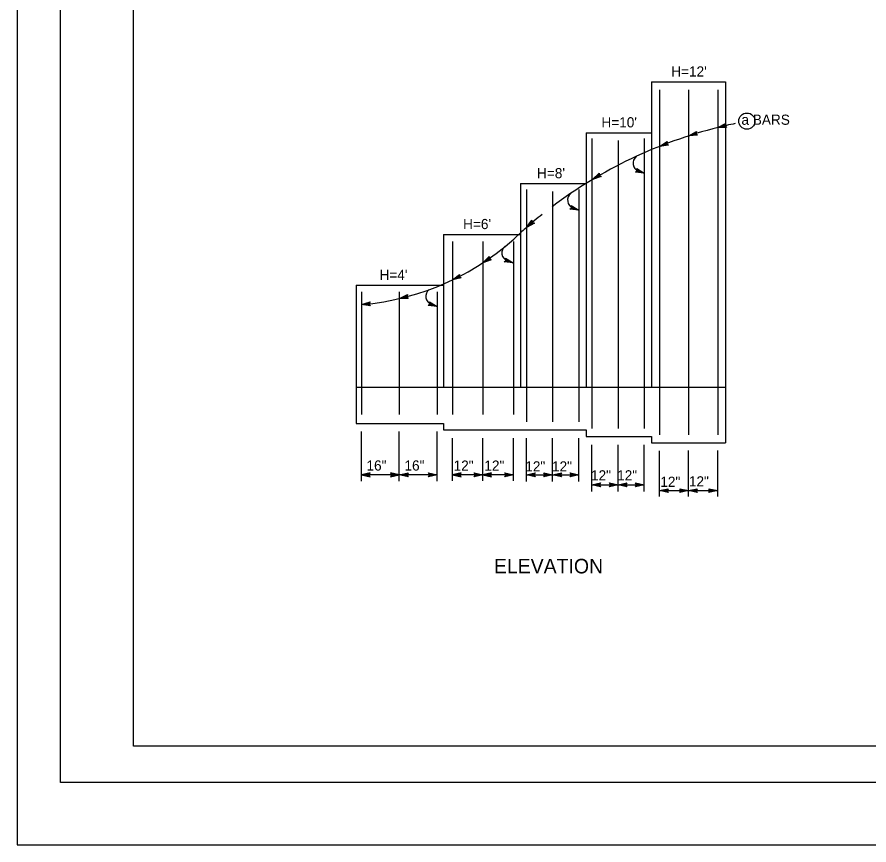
# Model space of a CAD drawing. Extents: x -894 to 866, y -472 to 714.
# Drawn here: x -894 to -308, y -472 to 97 of the extents above; entities that cross this region are included whole.
import ezdxf

# ---------------------------------------------------------------- set-up
doc = ezdxf.new("R2010")
doc.units = 0
for name, color, linetype in [('border_PLOTTING-ELEMENTS', 7, 'Continuous'), ('border_rw_22x34_Cut_Lines', 7, 'Continuous'), ('border_SHEET', 7, 'Continuous'), ('str_Concrete-A', 7, 'Continuous'), ('str_Reinforcement-A', 7, 'Continuous'), ('str_Text-A', 7, 'Continuous')]:
    doc.layers.add(name, color=color, linetype=linetype)

msp = doc.modelspace()

# ---------------------------------------------------------------- linework, layer by layer
at = {"layer": 'border_PLOTTING-ELEMENTS'}
for points in [[(-894.04, -472.44), (865.96, -472.44), (865.96, 713.56), (-894.04, 713.56)], [(-864.04, 670.56), (835.96, 670.56), (835.96, -429.44), (-864.04, -429.44)]]:
    msp.add_lwpolyline(points, close=True, dxfattribs=at)
at = {"layer": 'border_rw_22x34_Cut_Lines'}
msp.add_lwpolyline([(-864.04, 670.56), (835.96, 670.56), (835.96, -429.44), (-864.04, -429.44)], close=True, dxfattribs=at)
at = {"layer": 'border_SHEET'}
for p, q in [((-814.04, -404.44), (-814.04, 645.56)), ((810.96, -404.44), (-814.04, -404.44))]:
    msp.add_line(p, q, dxfattribs=at)
at = {"layer": 'str_Concrete-A'}
for p, q in [((-457.69, 52.64), (-457.69, -157.48)), ((-457.69, 52.64), (-406.69, 52.64)), ((-406.69, 52.64), (-406.69, -195.85)), ((-502.69, 17.64), (-502.69, -157.48)), ((-502.69, 17.64), (-457.69, 17.64)), ((-547.69, -17.36), (-502.69, -17.36)), ((-547.69, -17.36), (-547.69, -157.48)), ((-600.69, -52.36), (-547.69, -52.36)), ((-600.69, -52.36), (-600.69, -157.48)), ((-660.69, -87.36), (-600.69, -87.36)), ((-660.69, -87.36), (-660.69, -182.35)), ((-660.69, -157.48), (-407.13, -157.48)), ((-660.69, -182.35), (-600.69, -182.35)), ((-600.69, -182.35), (-600.69, -186.85)), ((-600.69, -186.85), (-502.69, -186.85)), ((-502.69, -186.85), (-502.69, -191.35)), ((-502.69, -191.35), (-457.69, -191.35)), ((-457.69, -191.35), (-457.69, -195.85)), ((-457.69, -195.85), (-406.69, -195.85))]:
    msp.add_line(p, q, dxfattribs=at)
at = {"layer": 'str_Reinforcement-A'}
for p, q in [((-452.13, 47.22), (-452.13, -190.28)), ((-432.13, 47.22), (-432.13, -20.93)), ((-412.13, 47.22), (-412.13, -190.28)), ((-498.63, 13.58), (-498.63, -185.78)), ((-480.63, 12.23), (-480.63, -185.78)), ((-462.63, 13.58), (-462.63, -185.78)), ((-543.63, -21.42), (-543.63, -181.37)), ((-525.63, -22.77), (-525.63, -181.37)), ((-507.63, -21.42), (-507.63, -181.37)), ((-432.13, -20.93), (-432.13, -190.28)), ((-594.63, -57.32), (-594.63, -176.33)), ((-573.63, -57.32), (-573.63, -176.33)), ((-552.63, -57.32), (-552.63, -176.33)), ((-657.13, -91.95), (-657.13, -176.33)), ((-631.13, -91.95), (-631.13, -176.33)), ((-605.13, -91.95), (-605.13, -176.33))]:
    msp.add_line(p, q, dxfattribs=at)
at = {"layer": 'str_Text-A'}
for p, q in [((-412.13, 21.14), (-406.64, 23.9)), ((-410.78, 21.49), (-406.78, 23.49)), ((-406.64, 23.9), (-407.09, 22.41)), ((-406.64, 23.9), (-406.64, 23.9)), ((-432.08, 15.47), (-426.74, 18.52)), ((-430.75, 15.89), (-426.86, 18.11)), ((-429.44, 16.29), (-426.93, 17.72)), ((-426.74, 18.52), (-427.11, 17.01)), ((-426.74, 18.52), (-426.74, 18.52)), ((-405.99, 21.31), (-412.13, 21.14)), ((-412.13, 21.14), (-412.13, 21.14)), ((-406.28, 21.6), (-410.79, 21.48)), ((-409.45, 21.82), (-406.87, 23.11)), ((-406.6, 21.89), (-409.45, 21.82)), ((-408.11, 22.15), (-407.01, 22.71)), ((-406.85, 22.19), (-408.11, 22.15)), ((-407.09, 22.41), (-405.99, 21.31)), ((-405.99, 21.31), (-405.99, 21.31)), ((-425.95, 15.97), (-432.08, 15.47)), ((-432.08, 15.47), (-432.08, 15.47)), ((-426.26, 16.25), (-430.76, 15.88)), ((-426.59, 16.52), (-429.44, 16.29)), ((-428.12, 16.7), (-427.04, 17.31)), ((-426.87, 16.8), (-428.12, 16.7)), ((-427.11, 17.01), (-425.95, 15.97)), ((-425.95, 15.97), (-425.95, 15.97)), ((-452.06, 8.22), (-446.91, 11.58)), ((-445.97, 9.09), (-452.06, 8.22)), ((-452.06, 8.22), (-452.06, 8.22)), ((-450.76, 8.72), (-447, 11.16)), ((-446.3, 9.34), (-450.76, 8.71)), ((-449.47, 9.2), (-447.05, 10.78)), ((-446.64, 9.6), (-449.47, 9.2)), ((-448.18, 9.68), (-447.14, 10.36)), ((-446.93, 9.86), (-448.18, 9.68)), ((-446.91, 11.58), (-447.19, 10.06)), ((-447.19, 10.06), (-445.97, 9.09)), ((-446.91, 11.58), (-446.91, 11.58)), ((-445.97, 9.09), (-445.97, 9.09)), ((-498.2, -14.5), (-493.71, -10.29)), ((-497, -13.79), (-493.73, -10.72)), ((-495.82, -13.09), (-493.71, -11.11)), ((-494.63, -12.39), (-493.73, -11.54)), ((-493.71, -10.29), (-493.72, -11.85)), ((-493.71, -10.29), (-493.71, -10.29)), ((-468.73, -9.53), (-467.52, -8.55)), ((-462.63, -10.31), (-468.73, -9.53)), ((-468.73, -9.53), (-468.73, -9.53)), ((-463.94, -9.84), (-468.38, -9.27)), ((-465.23, -9.37), (-468.1, -9)), ((-467.52, -8.55), (-467.82, -7.01)), ((-467.82, -7.01), (-467.82, -7.01)), ((-467.82, -7.01), (-462.63, -10.31)), ((-466.53, -8.9), (-467.76, -8.74)), ((-467.74, -7.42), (-463.93, -9.84)), ((-467.64, -7.84), (-465.23, -9.37)), ((-467.59, -8.23), (-466.53, -8.9)), ((-466.57, -8.89), (-462.63, -10.31)), ((-462.63, -10.31), (-462.63, -10.31)), ((-492.35, -12.59), (-498.2, -14.5)), ((-498.2, -14.5), (-498.2, -14.5)), ((-492.72, -12.4), (-497.01, -13.8)), ((-493.1, -12.21), (-495.82, -13.09)), ((-493.43, -12), (-494.63, -12.39)), ((-493.72, -11.85), (-492.35, -12.59)), ((-492.35, -12.59), (-492.35, -12.59)), ((-513.71, -34.93), (-512.5, -33.95)), ((-507.61, -35.71), (-513.71, -34.93)), ((-513.71, -34.93), (-513.71, -34.93)), ((-508.92, -35.24), (-513.37, -34.67)), ((-510.21, -34.77), (-513.08, -34.4)), ((-512.5, -33.95), (-512.8, -32.42)), ((-512.8, -32.42), (-512.8, -32.42)), ((-512.8, -32.42), (-507.61, -35.71)), ((-511.51, -34.3), (-512.74, -34.14)), ((-512.72, -32.82), (-508.91, -35.24)), ((-512.62, -33.24), (-510.21, -34.77)), ((-512.57, -33.63), (-511.51, -34.3)), ((-511.55, -34.29), (-507.61, -35.71)), ((-507.61, -35.71), (-507.61, -35.71)), ((-543.63, -47.54), (-539.98, -42.6)), ((-538.22, -44.61), (-543.63, -47.54)), ((-538.62, -44.49), (-542.59, -46.64)), ((-542.58, -46.62), (-539.92, -43.02)), ((-541.54, -45.73), (-539.82, -43.4)), ((-539.03, -44.37), (-541.54, -45.73)), ((-540.5, -44.82), (-539.77, -43.83)), ((-539.39, -44.22), (-540.5, -44.82)), ((-539.98, -42.6), (-539.98, -42.6)), ((-539.98, -42.6), (-539.71, -44.13)), ((-539.71, -44.13), (-538.22, -44.61)), ((-538.22, -44.61), (-538.22, -44.61)), ((-543.63, -47.54), (-543.63, -47.54)), ((-573.59, -71.83), (-569.26, -67.47)), ((-567.82, -69.72), (-573.59, -71.83)), ((-568.19, -69.54), (-572.43, -71.09)), ((-572.42, -71.08), (-569.26, -67.9)), ((-571.27, -70.34), (-569.22, -68.29)), ((-568.58, -69.36), (-571.27, -70.34)), ((-570.1, -69.6), (-569.23, -68.72)), ((-568.92, -69.17), (-570.1, -69.6)), ((-569.26, -67.47), (-569.26, -67.47)), ((-569.26, -67.47), (-569.21, -69.02)), ((-569.21, -69.02), (-567.82, -69.72)), ((-567.82, -69.72), (-567.82, -69.72)), ((-558.89, -71.2), (-557.69, -70.22)), ((-557.69, -70.22), (-557.98, -68.69)), ((-557.98, -68.69), (-557.98, -68.69)), ((-557.98, -68.69), (-552.79, -71.98)), ((-557.9, -69.09), (-554.09, -71.51)), ((-557.8, -69.51), (-555.39, -71.04)), ((-557.75, -69.9), (-556.69, -70.57)), ((-573.59, -71.83), (-573.59, -71.83)), ((-552.79, -71.98), (-558.89, -71.2)), ((-558.89, -71.2), (-558.89, -71.2)), ((-554.1, -71.51), (-558.55, -70.94)), ((-555.39, -71.04), (-558.26, -70.67)), ((-556.69, -70.57), (-557.92, -70.41)), ((-556.73, -70.56), (-552.79, -71.98)), ((-552.79, -71.98), (-552.79, -71.98)), ((-594.6, -83.64), (-589.77, -79.85)), ((-588.96, -82.03), (-593.36, -83.05)), ((-593.35, -83.04), (-589.82, -80.27)), ((-592.11, -82.45), (-589.83, -80.66)), ((-589.33, -81.8), (-592.11, -82.45)), ((-590.86, -81.85), (-589.89, -81.09)), ((-589.64, -81.57), (-590.86, -81.85)), ((-589.77, -79.85), (-589.91, -81.39)), ((-589.91, -81.39), (-588.61, -82.25)), ((-589.77, -79.85), (-589.77, -79.85)), ((-588.61, -82.25), (-594.6, -83.64)), ((-594.6, -83.64), (-594.6, -83.64)), ((-588.61, -82.25), (-588.61, -82.25)), ((-657.13, -100.62), (-651.26, -98.81)), ((-655.75, -100.5), (-651.47, -99.19)), ((-654.38, -100.4), (-651.62, -99.55)), ((-651.26, -98.81), (-651.95, -100.2)), ((-651.26, -98.81), (-651.26, -98.81)), ((-631.05, -96.48), (-625.54, -93.77)), ((-624.91, -96.36), (-631.05, -96.48)), ((-631.05, -96.48), (-631.05, -96.48)), ((-625.2, -96.07), (-629.71, -96.15)), ((-629.7, -96.15), (-625.68, -94.17)), ((-628.37, -95.83), (-625.77, -94.55)), ((-625.51, -95.78), (-628.37, -95.83)), ((-627.03, -95.5), (-625.91, -94.96)), ((-625.77, -95.48), (-627.03, -95.5)), ((-625.54, -93.77), (-626, -95.25)), ((-626, -95.25), (-624.91, -96.36)), ((-625.54, -93.77), (-625.54, -93.77)), ((-624.91, -96.36), (-624.91, -96.36)), ((-610.02, -100.18), (-610.32, -98.65)), ((-610.32, -98.65), (-610.32, -98.65)), ((-610.32, -98.65), (-605.13, -101.94)), ((-610.24, -99.06), (-606.43, -101.47)), ((-610.14, -99.47), (-607.73, -101)), ((-651.05, -101.47), (-657.13, -100.62)), ((-657.13, -100.62), (-657.13, -100.62)), ((-651.29, -101.13), (-655.76, -100.51)), ((-651.55, -100.79), (-654.38, -100.4)), ((-653, -100.29), (-651.82, -99.92)), ((-651.76, -100.46), (-653, -100.29)), ((-651.95, -100.2), (-651.05, -101.47)), ((-651.05, -101.47), (-651.05, -101.47)), ((-611.23, -101.16), (-610.02, -100.18)), ((-605.13, -101.94), (-611.23, -101.16)), ((-611.23, -101.16), (-611.23, -101.16)), ((-606.44, -101.47), (-610.88, -100.9)), ((-607.73, -101), (-610.6, -100.64)), ((-609.03, -100.53), (-610.26, -100.38)), ((-610.09, -99.86), (-609.03, -100.53)), ((-609.07, -100.52), (-605.13, -101.94)), ((-605.13, -101.94), (-605.13, -101.94)), ((-657.13, -222.1), (-657.13, -187.95)), ((-631.13, -222.23), (-631.13, -187.95)), ((-605.13, -222.1), (-605.13, -187.95)), ((-594.63, -221.8), (-594.63, -192.64)), ((-573.63, -221.8), (-573.63, -192.64)), ((-552.63, -221.8), (-552.63, -192.64)), ((-543.63, -222.45), (-543.63, -192.64)), ((-525.63, -222.4), (-525.63, -192.64)), ((-507.63, -222.4), (-507.63, -192.64)), ((-507.63, -209.76), (-507.63, -192.64)), ((-498.63, -229.29), (-498.63, -197.05)), ((-480.63, -229.23), (-480.63, -197.05)), ((-462.63, -229.23), (-462.63, -197.05)), ((-462.63, -214.16), (-462.63, -197.05)), ((-452.13, -232.61), (-452.13, -201.24)), ((-432.13, -232.61), (-432.13, -201.05)), ((-412.13, -232.61), (-412.13, -201.05)), ((-651.13, -216.46), (-657.13, -217.8)), ((-651.93, -217.8), (-651.13, -216.46)), ((-651.13, -216.46), (-651.13, -216.46)), ((-631.13, -217.8), (-637.13, -216.47)), ((-637.13, -216.47), (-637.13, -216.47)), ((-637.13, -216.47), (-636.33, -217.8)), ((-631.13, -217.8), (-625.13, -216.47)), ((-625.13, -216.47), (-625.93, -217.8)), ((-625.13, -216.47), (-625.13, -216.47)), ((-610.33, -217.8), (-611.13, -216.46)), ((-611.13, -216.46), (-611.13, -216.46)), ((-611.13, -216.46), (-605.13, -217.8)), ((-588.63, -216.46), (-594.63, -217.8)), ((-589.43, -217.8), (-588.63, -216.46)), ((-588.63, -216.46), (-588.63, -216.46)), ((-578.83, -217.8), (-579.63, -216.46)), ((-579.63, -216.46), (-579.63, -216.46)), ((-579.63, -216.46), (-573.63, -217.8)), ((-567.63, -216.46), (-573.63, -217.8)), ((-568.43, -217.8), (-567.63, -216.46)), ((-567.63, -216.46), (-567.63, -216.46)), ((-557.83, -217.8), (-558.63, -216.46)), ((-558.63, -216.46), (-558.63, -216.46)), ((-558.63, -216.46), (-552.63, -217.8)), ((-543.63, -217.8), (-537.63, -216.47)), ((-537.63, -216.47), (-538.43, -217.8)), ((-537.63, -216.47), (-537.63, -216.47)), ((-530.83, -217.8), (-531.63, -216.46)), ((-531.63, -216.46), (-531.63, -216.46)), ((-531.63, -216.46), (-525.63, -217.8)), ((-525.63, -217.8), (-519.63, -216.47)), ((-519.63, -216.47), (-520.43, -217.8)), ((-519.63, -216.47), (-519.63, -216.47)), ((-512.83, -217.8), (-513.63, -216.46)), ((-513.63, -216.46), (-513.63, -216.46)), ((-513.63, -216.46), (-507.63, -217.8)), ((-657.13, -217.8), (-657.13, -217.8)), ((-657.13, -217.8), (-651.13, -219.13)), ((-605.13, -217.8), (-657.13, -217.8)), ((-651.35, -216.81), (-655.75, -217.8)), ((-655.74, -217.8), (-651.36, -218.77)), ((-651.58, -217.17), (-654.37, -217.8)), ((-654.37, -217.8), (-651.54, -218.42)), ((-651.76, -217.52), (-652.99, -217.79)), ((-652.99, -217.79), (-651.78, -218.06)), ((-651.13, -219.13), (-651.93, -217.8)), ((-651.13, -219.13), (-651.13, -219.13)), ((-636.33, -217.8), (-637.13, -219.14)), ((-637.13, -219.14), (-631.13, -217.8)), ((-637.13, -219.14), (-637.13, -219.14)), ((-636.91, -218.78), (-632.51, -217.8)), ((-632.52, -217.79), (-636.89, -216.83)), ((-633.89, -217.8), (-636.72, -217.17)), ((-636.68, -218.42), (-633.89, -217.8)), ((-636.5, -218.08), (-635.27, -217.8)), ((-635.27, -217.8), (-636.48, -217.53)), ((-631.13, -217.8), (-631.13, -217.8)), ((-625.13, -219.14), (-631.13, -217.8)), ((-631.13, -217.8), (-631.13, -217.8)), ((-625.35, -218.78), (-629.75, -217.8)), ((-629.74, -217.79), (-625.37, -216.83)), ((-628.37, -217.8), (-625.54, -217.17)), ((-625.58, -218.42), (-628.37, -217.8)), ((-626.99, -217.8), (-625.78, -217.53)), ((-625.76, -218.08), (-626.99, -217.8)), ((-625.93, -217.8), (-625.13, -219.14)), ((-625.13, -219.14), (-625.13, -219.14)), ((-605.13, -217.8), (-611.13, -219.13)), ((-611.13, -219.13), (-610.33, -217.8)), ((-611.13, -219.13), (-611.13, -219.13)), ((-610.91, -216.81), (-606.51, -217.8)), ((-606.52, -217.8), (-610.9, -218.77)), ((-607.89, -217.8), (-610.72, -218.42)), ((-610.68, -217.17), (-607.89, -217.8)), ((-610.5, -217.52), (-609.27, -217.79)), ((-609.27, -217.79), (-610.48, -218.06)), ((-605.13, -217.8), (-605.13, -217.8)), ((-552.63, -217.8), (-594.63, -217.8)), ((-594.63, -217.8), (-594.63, -217.8)), ((-594.63, -217.8), (-588.63, -219.13)), ((-588.85, -216.81), (-593.25, -217.8)), ((-593.24, -217.8), (-588.87, -218.77)), ((-589.08, -217.17), (-591.87, -217.8)), ((-591.87, -217.8), (-589.04, -218.42)), ((-589.26, -217.52), (-590.49, -217.79)), ((-590.49, -217.79), (-589.28, -218.06)), ((-588.63, -219.13), (-589.43, -217.8)), ((-588.63, -219.13), (-588.63, -219.13)), ((-573.63, -217.8), (-579.63, -219.13)), ((-579.63, -219.13), (-578.83, -217.8)), ((-579.63, -219.13), (-579.63, -219.13)), ((-579.41, -216.81), (-575.01, -217.8)), ((-575.02, -217.8), (-579.4, -218.77)), ((-576.39, -217.8), (-579.22, -218.42)), ((-579.18, -217.17), (-576.39, -217.8)), ((-579, -217.52), (-577.77, -217.79)), ((-577.77, -217.79), (-578.98, -218.06)), ((-573.63, -217.8), (-573.63, -217.8)), ((-573.63, -217.8), (-573.63, -217.8)), ((-573.63, -217.8), (-567.63, -219.13)), ((-567.85, -216.81), (-572.25, -217.8)), ((-572.24, -217.8), (-567.87, -218.77)), ((-568.08, -217.17), (-570.87, -217.8)), ((-570.87, -217.8), (-568.04, -218.42)), ((-568.26, -217.52), (-569.49, -217.79)), ((-569.49, -217.79), (-568.28, -218.06)), ((-567.63, -219.13), (-568.43, -217.8)), ((-567.63, -219.13), (-567.63, -219.13)), ((-552.63, -217.8), (-558.63, -219.13)), ((-558.63, -219.13), (-557.83, -217.8)), ((-558.63, -219.13), (-558.63, -219.13)), ((-558.41, -216.81), (-554.01, -217.8)), ((-554.02, -217.8), (-558.4, -218.77)), ((-555.39, -217.8), (-558.22, -218.42)), ((-558.18, -217.17), (-555.39, -217.8)), ((-558, -217.52), (-556.77, -217.79)), ((-556.77, -217.79), (-557.98, -218.06)), ((-552.63, -217.8), (-552.63, -217.8)), ((-537.63, -219.14), (-543.63, -217.8)), ((-543.63, -217.8), (-543.63, -217.8)), ((-543.63, -217.8), (-525.63, -217.8)), ((-537.85, -218.78), (-542.25, -217.8)), ((-542.24, -217.79), (-537.87, -216.83)), ((-540.87, -217.8), (-538.04, -217.17)), ((-538.08, -218.42), (-540.87, -217.8)), ((-539.49, -217.8), (-538.28, -217.53)), ((-538.26, -218.08), (-539.49, -217.8)), ((-538.43, -217.8), (-537.63, -219.14)), ((-537.63, -219.14), (-537.63, -219.14)), ((-525.63, -217.8), (-531.63, -219.13)), ((-531.63, -219.13), (-530.83, -217.8)), ((-531.63, -219.13), (-531.63, -219.13)), ((-531.41, -216.81), (-527.01, -217.8)), ((-527.02, -217.8), (-531.4, -218.77)), ((-528.39, -217.8), (-531.22, -218.42)), ((-531.18, -217.17), (-528.39, -217.8)), ((-531, -217.52), (-529.78, -217.79)), ((-529.78, -217.79), (-530.98, -218.06)), ((-519.63, -219.14), (-525.63, -217.8)), ((-525.63, -217.8), (-525.63, -217.8)), ((-525.63, -217.8), (-525.63, -217.8)), ((-525.63, -217.8), (-507.63, -217.8)), ((-519.85, -218.78), (-524.25, -217.8)), ((-524.24, -217.79), (-519.87, -216.83)), ((-522.87, -217.8), (-520.04, -217.17)), ((-520.08, -218.42), (-522.87, -217.8)), ((-521.49, -217.8), (-520.28, -217.53)), ((-520.26, -218.08), (-521.49, -217.8)), ((-520.43, -217.8), (-519.63, -219.14)), ((-519.63, -219.14), (-519.63, -219.14)), ((-507.63, -217.8), (-513.63, -219.13)), ((-513.63, -219.13), (-512.83, -217.8)), ((-513.63, -219.13), (-513.63, -219.13)), ((-513.41, -216.81), (-509.01, -217.8)), ((-509.02, -217.8), (-513.4, -218.77)), ((-510.39, -217.8), (-513.22, -218.42)), ((-513.18, -217.17), (-510.39, -217.8)), ((-513, -217.52), (-511.77, -217.79)), ((-511.77, -217.79), (-512.98, -218.06)), ((-507.63, -217.8), (-507.63, -217.8)), ((-498.63, -224.63), (-492.63, -223.3)), ((-492.63, -225.97), (-498.63, -224.63)), ((-498.63, -224.63), (-498.63, -224.63)), ((-498.63, -224.63), (-480.63, -224.63)), ((-492.85, -225.62), (-497.25, -224.63)), ((-497.24, -224.63), (-492.87, -223.66)), ((-495.87, -224.63), (-493.04, -224.01)), ((-493.08, -225.26), (-495.87, -224.63)), ((-494.49, -224.64), (-493.28, -224.37)), ((-493.26, -224.91), (-494.49, -224.64)), ((-492.63, -223.3), (-493.43, -224.63)), ((-493.43, -224.63), (-492.63, -225.97)), ((-492.63, -223.3), (-492.63, -223.3)), ((-492.63, -225.97), (-492.63, -225.97)), ((-485.83, -224.63), (-486.63, -223.29)), ((-486.63, -223.29), (-486.63, -223.29)), ((-486.63, -223.29), (-480.63, -224.63)), ((-480.63, -224.63), (-486.63, -225.96)), ((-486.63, -225.96), (-485.83, -224.63)), ((-486.63, -225.96), (-486.63, -225.96)), ((-486.41, -223.65), (-482.01, -224.63)), ((-482.02, -224.64), (-486.4, -225.6)), ((-483.39, -224.63), (-486.22, -225.26)), ((-486.18, -224.01), (-483.39, -224.63)), ((-486, -224.36), (-484.78, -224.63)), ((-484.78, -224.63), (-485.98, -224.9)), ((-480.63, -224.63), (-474.63, -223.3)), ((-474.63, -225.97), (-480.63, -224.63)), ((-480.63, -224.63), (-480.63, -224.63)), ((-480.63, -224.63), (-480.63, -224.63)), ((-480.63, -224.63), (-462.63, -224.63)), ((-474.85, -225.62), (-479.25, -224.63)), ((-479.24, -224.63), (-474.87, -223.66)), ((-477.87, -224.63), (-475.04, -224.01)), ((-475.08, -225.26), (-477.87, -224.63)), ((-476.49, -224.64), (-475.28, -224.37)), ((-475.26, -224.91), (-476.49, -224.64)), ((-474.63, -223.3), (-475.43, -224.63)), ((-475.43, -224.63), (-474.63, -225.97)), ((-474.63, -223.3), (-474.63, -223.3)), ((-474.63, -225.97), (-474.63, -225.97)), ((-467.83, -224.63), (-468.63, -223.29)), ((-468.63, -223.29), (-468.63, -223.29)), ((-468.63, -223.29), (-462.63, -224.63)), ((-462.63, -224.63), (-468.63, -225.96)), ((-468.63, -225.96), (-467.83, -224.63)), ((-468.63, -225.96), (-468.63, -225.96)), ((-468.41, -223.65), (-464.01, -224.63)), ((-464.02, -224.64), (-468.4, -225.6)), ((-465.39, -224.63), (-468.22, -225.26)), ((-468.18, -224.01), (-465.39, -224.63)), ((-468, -224.36), (-466.78, -224.63)), ((-466.78, -224.63), (-467.98, -224.9)), ((-462.63, -224.63), (-462.63, -224.63)), ((-452.13, -228.63), (-446.13, -227.3)), ((-450.74, -228.63), (-446.37, -227.66)), ((-449.37, -228.64), (-446.54, -228.01)), ((-447.99, -228.64), (-446.78, -228.37)), ((-446.13, -227.3), (-446.93, -228.63)), ((-446.13, -227.3), (-446.13, -227.3)), ((-437.33, -228.63), (-438.13, -227.29)), ((-438.13, -227.29), (-438.13, -227.29)), ((-438.13, -227.29), (-432.13, -228.63)), ((-437.92, -227.65), (-433.51, -228.63)), ((-437.68, -228.01), (-434.89, -228.63)), ((-437.51, -228.36), (-436.28, -228.63)), ((-432.13, -228.63), (-426.13, -227.3)), ((-430.74, -228.63), (-426.37, -227.66)), ((-429.37, -228.64), (-426.54, -228.01)), ((-427.99, -228.64), (-426.78, -228.37)), ((-426.13, -227.3), (-426.93, -228.63)), ((-426.13, -227.3), (-426.13, -227.3)), ((-417.33, -228.63), (-418.13, -227.29)), ((-418.13, -227.29), (-418.13, -227.29)), ((-418.13, -227.29), (-412.13, -228.63)), ((-417.92, -227.65), (-413.51, -228.63)), ((-417.68, -228.01), (-414.89, -228.63)), ((-417.51, -228.36), (-416.28, -228.63)), ((-446.13, -229.97), (-452.13, -228.63)), ((-452.13, -228.63), (-452.13, -228.63)), ((-452.13, -228.63), (-432.13, -228.63)), ((-446.35, -229.62), (-450.75, -228.63)), ((-446.58, -229.26), (-449.37, -228.64)), ((-446.76, -228.91), (-447.99, -228.64)), ((-446.93, -228.63), (-446.13, -229.97)), ((-446.13, -229.97), (-446.13, -229.97)), ((-432.13, -228.63), (-438.13, -229.96)), ((-438.13, -229.96), (-437.33, -228.63)), ((-438.13, -229.96), (-438.13, -229.96)), ((-433.52, -228.64), (-437.9, -229.6)), ((-434.89, -228.63), (-437.72, -229.26)), ((-436.28, -228.63), (-437.48, -228.9)), ((-426.13, -229.97), (-432.13, -228.63)), ((-432.13, -228.63), (-432.13, -228.63)), ((-432.13, -228.63), (-432.13, -228.63)), ((-432.13, -228.63), (-412.13, -228.63)), ((-426.35, -229.62), (-430.75, -228.63)), ((-426.58, -229.26), (-429.37, -228.64)), ((-426.76, -228.91), (-427.99, -228.64)), ((-426.93, -228.63), (-426.13, -229.97)), ((-426.13, -229.97), (-426.13, -229.97)), ((-412.13, -228.63), (-418.13, -229.96)), ((-418.13, -229.96), (-417.33, -228.63)), ((-418.13, -229.96), (-418.13, -229.96)), ((-413.52, -228.64), (-417.9, -229.6)), ((-414.89, -228.63), (-417.72, -229.26)), ((-416.28, -228.63), (-417.48, -228.9)), ((-412.13, -228.63), (-412.13, -228.63))]:
    msp.add_line(p, q, dxfattribs=at)
msp.add_circle((-392.06, 25.6), 5.6, dxfattribs=at)
for centre, radius, start, end in [((-334.21, -288.27), 319.08, 101.90102, 104.13617), ((-334.21, -288.27), 319.08, 104.05352, 126.95934), ((-464.51, -3.38), 5.88, 127.58968, 249.52723), ((-509.49, -28.78), 5.88, 127.58968, 249.52723), ((-334.21, -288.27), 319.08, 128.51502, 131.0222), ((-672.53, 79.15), 180.48, 274.8938, 314.18341), ((-334.21, -288.27), 319.08, 131.01011, 131.76598), ((-554.67, -65.05), 5.88, 127.58968, 249.52723), ((-607.01, -95.01), 5.88, 127.58968, 249.52723)]:
    msp.add_arc(centre, radius, start, end, dxfattribs=at)

# ---------------------------------------------------------------- texts
for s, height, p in [("H=12'", 7, (-444.09, 56.3)), ('a BARS', 7, (-395.77, 23.09)), ("H=10'", 7, (-492.09, 21.3)), ("H=8'", 7, (-536.37, -13.7)), ("H=6'", 7, (-587.23, -48.7)), ("H=4'", 7, (-644.73, -83.7)), ('16"', 7, (-653.68, -214.85)), ('16"', 7, (-627.56, -214.85)), ('12"', 7, (-593.77, -214.92)), ('12"', 7, (-572.6, -214.92)), ('12"', 7, (-544.48, -215.45)), ('12"', 7, (-526.09, -215.45)), ('12"', 7, (-499.27, -221.61)), ('12"', 7, (-481.29, -221.61)), ('12"', 7, (-451.58, -226.05)), ('12"', 7, (-431.93, -225.76)), ('ELEVATION', 10, (-566.01, -285.57))]:
    msp.add_text(s, height=height, dxfattribs=at).set_placement(p)

doc.saveas('drawing.dxf')
